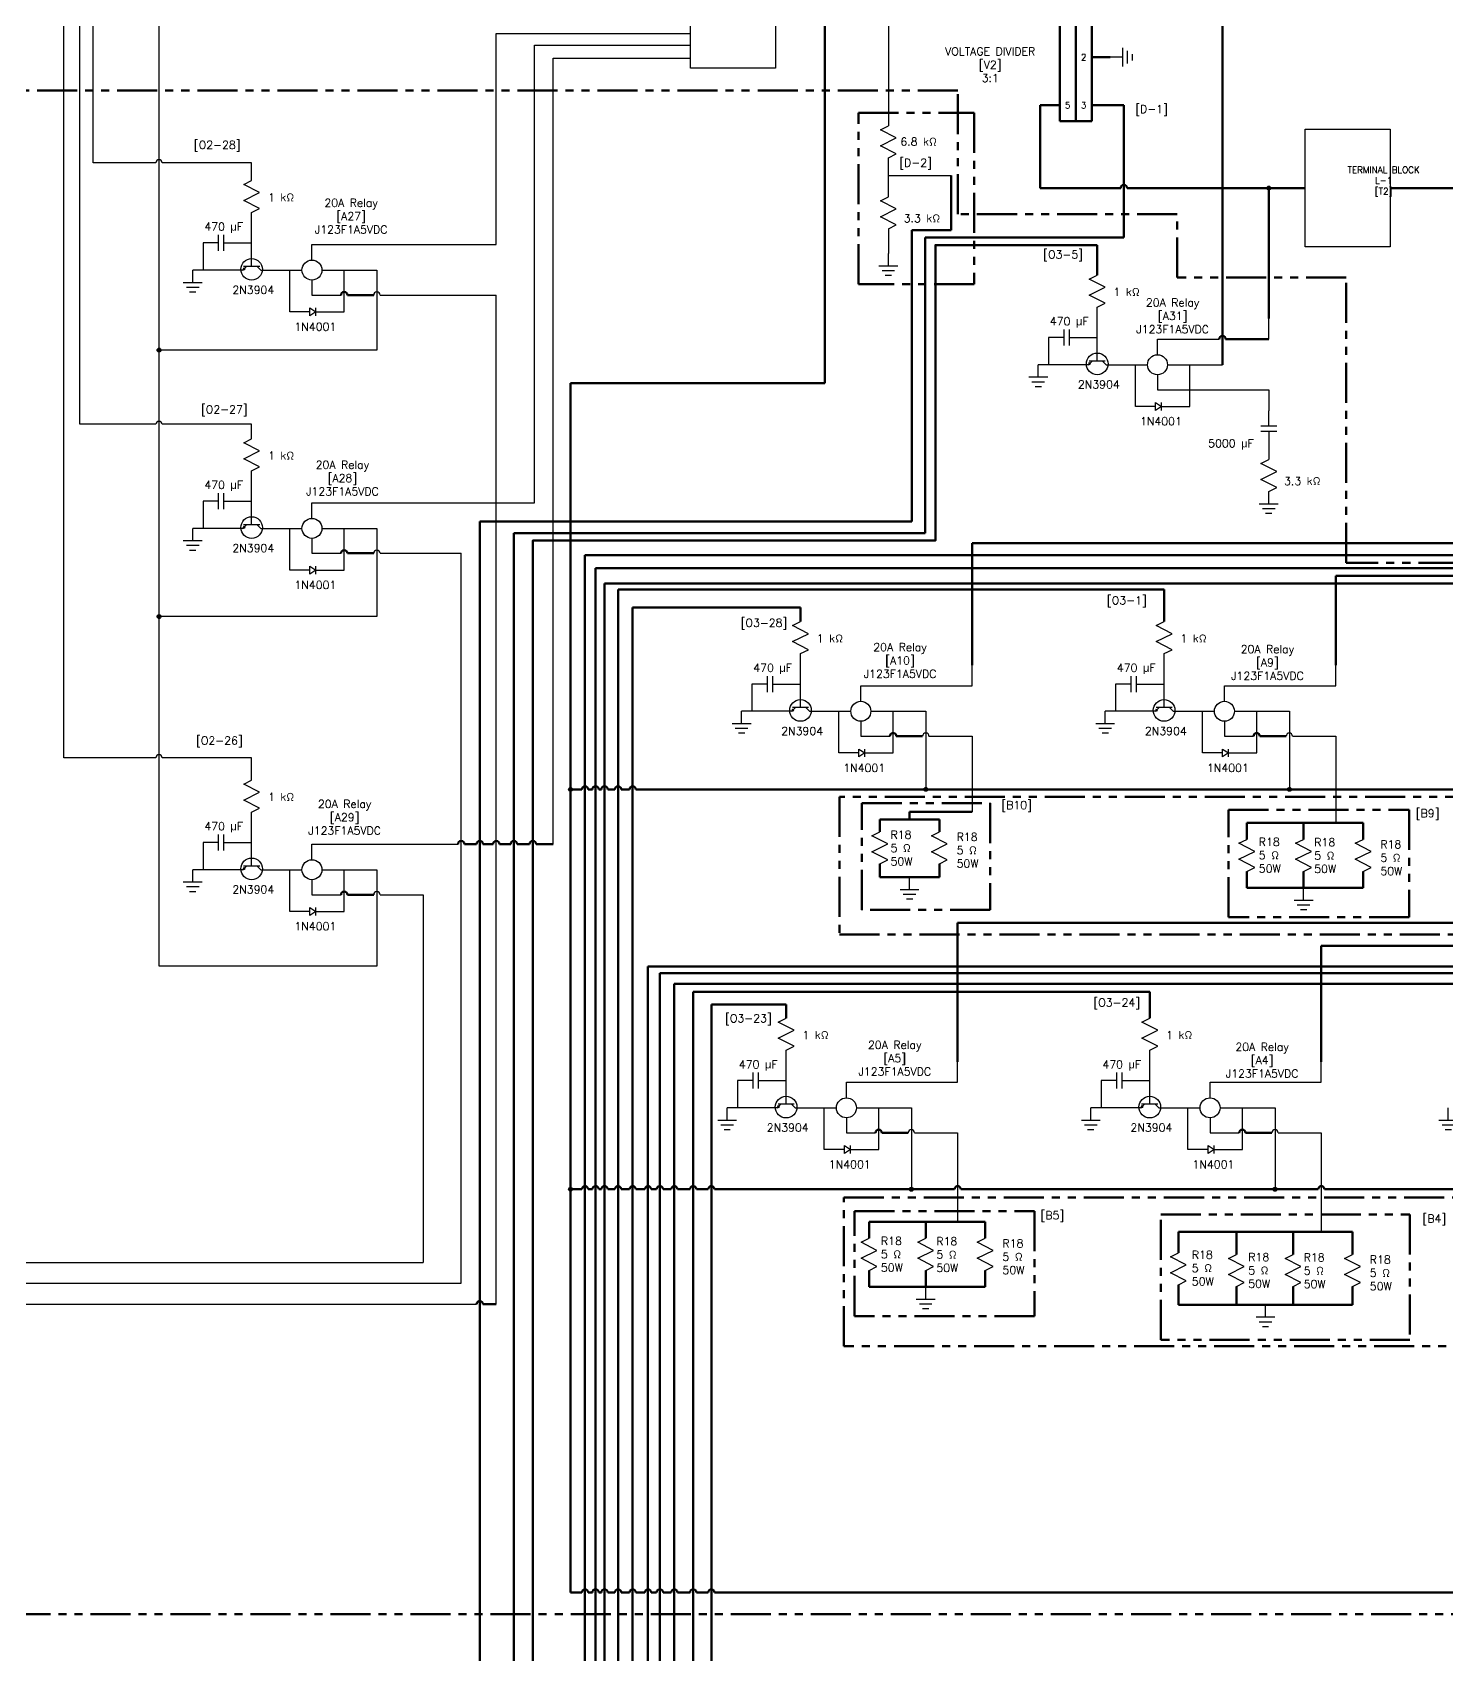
# Model space of a CAD drawing. Header units: millimetres. Extents: x 1 to 135, y 2 to 75.
# Drawn here: x 68.54 to 90.62, y 26.7 to 52.03 of the extents above; entities that cross this region are included whole.
import ezdxf
from ezdxf.enums import TextEntityAlignment as Align

# ---------------------------------------------------------------- set-up
doc = ezdxf.new("R2010")
doc.units = ezdxf.units.MM
doc.linetypes.add('PHANTOM2', pattern=[1.25, 0.625, -0.125, 0.125, -0.125, 0.125, -0.125])
for name, color, linetype in [('_MULTI_WIRE', 9, 'Continuous'), ('ADC DATA', 120, 'Continuous'), ('IO DATA', 150, 'Continuous'), ('MISC', 7, 'Continuous'), ('POWER', 30, 'Continuous'), ('REDDASH', 20, 'PHANTOM2'), ('SYMS', 7, 'Continuous'), ('TERMS', 123, 'Continuous'), ('WIRES', 7, 'Continuous'), ('www.linecad.com', 7, 'Continuous')]:
    doc.layers.add(name, color=color, linetype=linetype)
doc.layers.add('DASH', color=102, linetype='PHANTOM2', lineweight=50)
doc.styles.add('WD', font='romans.shx')

# ---------------------------------------------------------------- blocks, each defined once
blk = doc.blocks.new('HRE1')
for p, q in [((-0.125, 0), (-0.094, 0.062)), ((-0.094, 0.062), (-0.031, -0.062)), ((-0.031, -0.062), (0.031, 0.062)), ((0.031, 0.062), (0.094, -0.062)), ((0.094, -0.062), (0.125, 0))]:
    blk.add_line(p, q)
at = {"style": 'WD'}
for tag, width, p in [('INST', 0.7, (0, 0.888)), ('LOC', 0.7, (0, 0.719)), ('DESC1', 0.7, (0, 0.562)), ('DESC2', 0.7, (0, 0.406)), ('RATING1', 0.9, (0.006, 0.094))]:
    blk.add_attdef(tag, text='', height=0.125, dxfattribs=dict(at, width=width)).set_placement(p, align=Align.CENTER)
blk.add_attdef('TAG1', text='', height=0.125, dxfattribs=at).set_placement((0, 0.25), align=Align.CENTER)
for tag, p, height, flags in [('FAMILY', (0.205, 0.152), 0.01, 9), ('X4TERM01', (-0.125, 0), 0.0125, 1), ('X1TERM02', (0.125, 0), 0.0125, 1)]:
    blk.add_attdef(tag, p, '', height=height, dxfattribs=dict(at, flags=flags))
at = {"linetype": 'Continuous', "style": 'WD', "flags": 9}
for tag, p in [('ASSYCODE', (0.219, 0.062)), ('MFG', (0.228, 0.089)), ('CAT', (0.23, 0.108))]:
    blk.add_attdef(tag, text='', height=0.01, dxfattribs=at).set_placement(p, align=Align.CENTER)
at = {"linetype": 'Continuous', "style": 'WD', "flags": 8}
blk.add_attdef('TERM01', text='', height=0.125, dxfattribs=at).set_placement((-0.219, -0.031), align=Align.TOP_RIGHT)
blk.add_attdef('TERM02', text='', height=0.125, dxfattribs=at).set_placement((0.219, -0.031), align=Align.TOP_LEFT)
at = {"style": 'WD', "width": 0.9}
blk.add_attdef('RATING2', text='', height=0.125, dxfattribs=at).set_placement((0.006, -0.188), align=Align.TOP_CENTER)
blk = doc.blocks.new('HGND2')
for p, q in [((0.125, 0), (0, 0)), ((0.125, 0.09375), (0.125, -0.09375)), ((0.171875, 0.0625), (0.171875, -0.0625)), ((0.21875, 0.03125), (0.21875, -0.03125))]:
    blk.add_line(p, q)
at = {"style": 'WD', "width": 0.8}
for tag, p in [('INST', (0.25, 0.3125)), ('LOC', (0.25, 0.15625)), ('TAG1', (0.25, 0)), ('DESC1', (0.25, -0.15625)), ('DESC2', (0.25, -0.3125))]:
    blk.add_attdef(tag, text='', height=0.125, dxfattribs=at).set_placement(p, align=Align.MIDDLE_LEFT)
at = {"style": 'WD', "flags": 1}
for tag in ['ASSYCODE', 'CAT', 'X4TERM01', 'MFG', 'FAMILY']:
    blk.add_attdef(tag, (0, 0), '', height=0.01, dxfattribs=at)
blk = doc.blocks.new('HCR1')
blk.add_circle((0, 0), 0.156)
at = {"style": 'WD'}
for tag, width, p in [('INST', 0.7, (0.006, 0.528)), ('TAG1', 0.9, (0, 0.202)), ('LOC', 0.7, (0.006, 0.359))]:
    blk.add_attdef(tag, text='', height=0.125, dxfattribs=dict(at, width=width)).set_placement(p, align=Align.CENTER)
at = {"style": 'WD', "flags": 1}
for tag, p in [('X4TERM01', (-0.156, 0)), ('X1TERM02', (0.156, 0))]:
    blk.add_attdef(tag, p, '', height=0.0125, dxfattribs=at)
at = {"linetype": 'Continuous', "style": 'WD', "flags": 9}
blk.add_attdef('ASSYCODE', text='', height=0.01, dxfattribs=at).set_placement((0, 0.125), align=Align.CENTER)
at = {"style": 'WD', "flags": 9}
blk.add_attdef('FAMILY', text='', height=0.01, dxfattribs=at).set_placement((-0.005, 0.17), align=Align.CENTER)
at = {"linetype": 'Continuous', "style": 'WD', "flags": 1}
for tag, p in [('MFG', (0, 0.14)), ('CAT', (0, 0.159))]:
    blk.add_attdef(tag, text='', height=0.01, dxfattribs=at).set_placement(p, align=Align.MIDDLE)
at = {"style": 'WD'}
for tag, p, width in [('DESC1', (1.126, 0.076), 0.9), ('DESC2', (1.126, -0.081), 0.9), ('DESC3', (1.126, -0.237), 0.9), ('XREFNO', (1.359, -0.393), 0.8), ('XREFNC', (1.359, -0.549), 0.8)]:
    blk.add_attdef(tag, p, '', height=0.125, dxfattribs=dict(at, width=width))
at = {"linetype": 'Continuous', "style": 'WD'}
blk.add_attdef('TERM01', text='', height=0.125, dxfattribs=at).set_placement((-0.2, -0.066), align=Align.TOP_RIGHT)
blk.add_attdef('TERM02', text='', height=0.125, dxfattribs=at).set_placement((0.2, -0.066), align=Align.TOP_LEFT)
at = {"style": 'WD', "width": 0.8, "flags": 8}
for tag, p in [('NO', (1.126, -0.393)), ('NC', (1.126, -0.549))]:
    blk.add_attdef(tag, p, '', height=0.125, dxfattribs=at)
blk = doc.blocks.new('HDI1R')
for p, q in [((-0.047, 0), (0.047, 0.062)), ((-0.047, 0.062), (-0.047, -0.062)), ((0.047, -0.062), (-0.047, 0)), ((0.047, 0.062), (0.047, -0.062))]:
    blk.add_line(p, q)
at = {"style": 'WD'}
for tag, width, p in [('INST', 0.7, (0, 0.888)), ('LOC', 0.7, (0, 0.719)), ('DESC1', 0.7, (0, 0.562)), ('DESC2', 0.7, (0, 0.406)), ('RATING1', 0.9, (0.006, 0.094))]:
    blk.add_attdef(tag, text='', height=0.125, dxfattribs=dict(at, width=width)).set_placement(p, align=Align.CENTER)
blk.add_attdef('TAG1', text='', height=0.125, dxfattribs=at).set_placement((0, 0.25), align=Align.CENTER)
for tag, p, height, flags in [('X4TERM01', (-0.047, 0), 0.0125, 1), ('X1TERM02', (0.047, 0), 0.0125, 1), ('FAMILY', (0.205, 0.152), 0.01, 9), ('WDBLKNAM', (0.205, 0.133), 0.01, 9)]:
    blk.add_attdef(tag, p, '', height=height, dxfattribs=dict(at, flags=flags))
at = {"linetype": 'Continuous', "style": 'WD', "flags": 9}
for tag, p in [('ASSYCODE', (0.219, 0.062)), ('MFG', (0.228, 0.089)), ('CAT', (0.23, 0.108))]:
    blk.add_attdef(tag, text='', height=0.01, dxfattribs=at).set_placement(p, align=Align.CENTER)
at = {"linetype": 'Continuous', "style": 'WD', "flags": 8}
blk.add_attdef('TERM01', text='', height=0.125, dxfattribs=at).set_placement((-0.125, -0.031), align=Align.TOP_RIGHT)
at = {"style": 'WD', "width": 0.9}
blk.add_attdef('RATING2', text='', height=0.125, dxfattribs=at).set_placement((0.006, -0.188), align=Align.TOP_CENTER)
at = {"linetype": 'Continuous', "style": 'WD', "flags": 8}
blk.add_attdef('TERM02', text='', height=0.125, dxfattribs=at).set_placement((0.109, -0.031), align=Align.TOP_LEFT)
blk = doc.blocks.new('WDDOT')
for radius in [0.03, 0.0187, 0.00929]:
    blk.add_circle((0, 0), radius)
blk = doc.blocks.new('HCN1_14J_8A53')
at = {"layer": 'SYMS', "lineweight": 211}
for p, q in [((0, 0.25), (-0.25, 0.25)), ((-0.25, 0.25), (-0.25, -1.75)), ((0, -1.75), (0, 0.25)), ((-0.25, -1.75), (0, -1.75))]:
    blk.add_line(p, q, dxfattribs=at)
at = {"layer": 'SYMS', "style": 'WD', "width": 0.7}
for tag, p in [('INST', (-0.156, 1)), ('DESC1', (-0.156, 0.688)), ('LOC', (-0.156, 0.844)), ('DESC2', (-0.156, 0.531))]:
    blk.add_attdef(tag, text='', height=0.125, dxfattribs=at).set_placement(p, align=Align.RIGHT)
at = {"layer": 'SYMS', "style": 'WD'}
blk.add_attdef('TAG1', text='', height=0.125, dxfattribs=at).set_placement((-0.156, 0.375), align=Align.RIGHT)
at = {"layer": 'SYMS', "style": 'WD', "width": 0.8}
blk.add_attdef('XREF', (1, 0.375), '', height=0.125, dxfattribs=at)
at = {"layer": 'SYMS', "linetype": 'Continuous', "style": 'WD', "flags": 8}
for tag, p in [('TERMDESC01J', (-0.35, 0.05)), ('TERMDESC02J', (-0.35, -0.7)), ('TERMDESC03J', (-0.35, -1.45))]:
    blk.add_attdef(tag, text='', height=0.1, dxfattribs=at).set_placement(p, align=Align.RIGHT)
for tag, p in [('TERM01J', (-0.125, 0)), ('TERM02J', (-0.125, -0.75)), ('TERM03J', (-0.125, -1.5))]:
    blk.add_attdef(tag, text='', height=0.1, dxfattribs=at).set_placement(p, align=Align.MIDDLE_CENTER)
at = {"layer": 'SYMS', "color": 7, "style": 'WD'}
for tag, p in [('X4_TINY_DOT_DONT_REMOVE_01J', (-0.25, 0)), ('X4_TINY_DOT_DONT_REMOVE_02J', (-0.25, -0.75)), ('X4_TINY_DOT_DONT_REMOVE_03J', (-0.25, -1.5))]:
    blk.add_attdef(tag, p, '', height=0.0001, dxfattribs=at)
at = {"layer": 'SYMS', "style": 'WD'}
for tag, p, flags in [('X4TERM01J', (-0.25, 0), 1), ('ACE_FLAG', (0.048, 0.146), 9), ('FAMILY', (0.048, 0.121), 9), ('WDBLKNAM', (0.175, 0.125), 9), ('X4TERM02J', (-0.25, -0.75), 1), ('X4TERM03J', (-0.25, -1.5), 1), ('X8LINK', (-0.125, -1.875), 1)]:
    blk.add_attdef(tag, p, '', height=0.01, dxfattribs=dict(at, flags=flags))
at = {"layer": 'SYMS', "linetype": 'Continuous', "style": 'WD', "flags": 9}
for tag, p in [('ASSYCODE', (0.046, 0.065)), ('MFG', (0.051, 0.078)), ('CAT', (0.052, 0.098))]:
    blk.add_attdef(tag, text='', height=0.01, dxfattribs=at).set_placement(p, align=Align.CENTER)
at = {"layer": 'SYMS', "linetype": 'Continuous', "style": 'WD', "flags": 8}
for tag, p in [('X4WIRE01J', (-0.35, -0.05)), ('X4WIRE02J', (-0.35, -0.8)), ('X4WIRE03J', (-0.35, -1.55))]:
    blk.add_attdef(tag, text='', height=0.1, dxfattribs=at).set_placement(p, align=Align.TOP_RIGHT)
blk = doc.blocks.new('HCN1_11J_8B00')
at = {"layer": 'SYMS', "lineweight": 211}
for p, q in [((0.25, 0.25), (0, 0.25)), ((0, 0.25), (0, -1.75)), ((0.25, -1.75), (0.25, 0.25)), ((0, -1.75), (0.25, -1.75))]:
    blk.add_line(p, q, dxfattribs=at)
at = {"layer": 'SYMS', "style": 'WD'}
for tag, p, width in [('INST', (0.141, 1), 0.7), ('LOC', (0.141, 0.844), 0.7), ('DESC1', (0.141, 0.688), 0.7), ('DESC2', (0.141, 0.531), 0.7), ('XREF', (1, 0.375), 0.8)]:
    blk.add_attdef(tag, p, '', height=0.125, dxfattribs=dict(at, width=width))
blk.add_attdef('TAG1', (0.141, 0.375), '', height=0.125, dxfattribs=at)
at = {"layer": 'SYMS', "linetype": 'Continuous', "style": 'WD', "flags": 8}
for tag, p in [('TERM01J', (0.125, 0)), ('TERM02J', (0.125, -0.75)), ('TERM03J', (0.125, -1.5))]:
    blk.add_attdef(tag, text='', height=0.1, dxfattribs=at).set_placement(p, align=Align.MIDDLE_CENTER)
at = {"layer": 'SYMS', "linetype": 'Continuous', "style": 'WD', "flags": 9}
for tag, p in [('ASSYCODE', (0.046, 0.065)), ('MFG', (0.051, 0.078)), ('CAT', (0.052, 0.098))]:
    blk.add_attdef(tag, text='', height=0.01, dxfattribs=at).set_placement(p, align=Align.CENTER)
at = {"layer": 'SYMS', "style": 'WD'}
for tag, p, flags in [('ACE_FLAG', (0.048, 0.146), 9), ('FAMILY', (0.048, 0.121), 9), ('WDBLKNAM', (0.175, 0.125), 9), ('X1TERM01J', (0.25, 0), 1), ('X1TERM02J', (0.25, -0.75), 1), ('X1TERM03J', (0.25, -1.5), 1), ('X8LINK', (0.125, -1.875), 1)]:
    blk.add_attdef(tag, p, '', height=0.01, dxfattribs=dict(at, flags=flags))
at = {"layer": 'SYMS', "color": 7, "style": 'WD'}
for tag, p in [('X1_TINY_DOT_DONT_REMOVE_01J', (0.25, 0)), ('X1_TINY_DOT_DONT_REMOVE_02J', (0.25, -0.75)), ('X1_TINY_DOT_DONT_REMOVE_03J', (0.25, -1.5))]:
    blk.add_attdef(tag, p, '', height=0.0001, dxfattribs=at)
at = {"layer": 'SYMS', "linetype": 'Continuous', "style": 'WD', "flags": 8}
for tag, p in [('TERMDESC01J', (0.35, 0.05)), ('TERMDESC02J', (0.35, -0.7)), ('TERMDESC03J', (0.35, -1.45))]:
    blk.add_attdef(tag, p, '', height=0.1, dxfattribs=at)
for tag, p in [('X1WIRE01J', (0.35, -0.05)), ('X1WIRE02J', (0.35, -0.8)), ('X1WIRE03J', (0.35, -1.55))]:
    blk.add_attdef(tag, text='', height=0.1, dxfattribs=at).set_placement(p, align=Align.TOP_LEFT)

msp = doc.modelspace()

# ---------------------------------------------------------------- hatches: boundary and pattern name
at = {"layer": 'www.linecad.com'}
h = msp.add_hatch(color=256, dxfattribs=at)
h.dxf.hatch_style = 1
h.paths.add_polyline_path([(71.825, 48.322), (71.86, 48.335), (71.839, 48.356)])
h = msp.add_hatch(color=256, dxfattribs=at)
h.dxf.hatch_style = 1
h.paths.add_polyline_path([(85.028, 46.844), (85.064, 46.857), (85.043, 46.879)])
h = msp.add_hatch(color=256, dxfattribs=at)
h.dxf.hatch_style = 1
h.paths.add_polyline_path([(71.825, 44.289), (71.86, 44.301), (71.839, 44.323)])
h = msp.add_hatch(color=256, dxfattribs=at)
h.dxf.hatch_style = 1
h.paths.add_polyline_path([(80.396, 41.432), (80.431, 41.445), (80.41, 41.467)])
h = msp.add_hatch(color=256, dxfattribs=at)
h.dxf.hatch_style = 1
h.paths.add_polyline_path([(86.074, 41.432), (86.11, 41.445), (86.089, 41.467)])
h = msp.add_hatch(color=256, dxfattribs=at)
h.dxf.hatch_style = 1
h.paths.add_polyline_path([(71.825, 38.958), (71.86, 38.971), (71.839, 38.993)])
h = msp.add_hatch(color=256, dxfattribs=at)
h.dxf.hatch_style = 1
h.paths.add_polyline_path([(80.171, 35.239), (80.206, 35.252), (80.186, 35.273)])
h = msp.add_hatch(color=256, dxfattribs=at)
h.dxf.hatch_style = 1
h.paths.add_polyline_path([(85.849, 35.239), (85.885, 35.252), (85.864, 35.273)])

# ---------------------------------------------------------------- linework, layer by layer
at = {"layer": '_MULTI_WIRE'}
for p, q in [((81.905, 52.397), (81.905, 50.575)), ((75.782, 48.721), (75.782, 52.016)), ((75.782, 52.016), (78.813, 52.016)), ((76.38, 44.687), (76.38, 51.837)), ((76.38, 51.837), (78.813, 51.837)), ((76.671, 39.357), (76.671, 51.632)), ((76.671, 51.632), (78.813, 51.632)), ((81.905, 49.467), (81.905, 50.075)), ((71.962, 48.546), (71.962, 49.222)), ((81.905, 48.967), (81.905, 48.58)), ((71.44, 48.748), (71.203, 48.748)), ((71.203, 48.748), (71.203, 48.322)), ((71.44, 48.873), (71.44, 48.623)), ((71.524, 48.873), (71.524, 48.623)), ((71.524, 48.748), (71.962, 48.748)), ((72.904, 48.478), (72.904, 48.721)), ((72.904, 48.721), (75.782, 48.721)), ((71.962, 48.379), (71.962, 48.546)), ((71.684, 48.322), (71.042, 48.322)), ((71.825, 48.322), (71.684, 48.322)), ((71.882, 48.379), (71.825, 48.322)), ((72.088, 48.379), (71.836, 48.379)), ((72.046, 48.379), (72.104, 48.322)), ((72.104, 48.322), (72.213, 48.322)), ((72.213, 48.322), (72.747, 48.322)), ((72.558, 47.671), (72.558, 48.322)), ((72.904, 48.166), (72.904, 47.932)), ((73.408, 47.671), (73.408, 48.322)), ((72.904, 47.932), (73.358, 47.932)), ((73.968, 47.932), (75.782, 47.932)), ((75.782, 32.171), (75.782, 47.932)), ((72.872, 47.671), (72.558, 47.671)), ((72.966, 47.671), (73.408, 47.671)), ((85.166, 47.069), (85.166, 47.744)), ((84.644, 47.396), (84.644, 47.146)), ((84.728, 47.396), (84.728, 47.146)), ((87.845, 47.243), (87.845, 47.564)), ((84.644, 47.271), (84.407, 47.271)), ((84.407, 47.271), (84.407, 46.844)), ((84.728, 47.271), (85.166, 47.271)), ((86.108, 47.001), (86.108, 47.243)), ((86.108, 47.243), (87.072, 47.243)), ((85.086, 46.902), (85.028, 46.844)), ((85.292, 46.902), (85.039, 46.902)), ((85.166, 46.902), (85.166, 47.069)), ((85.25, 46.902), (85.308, 46.844)), ((84.888, 46.844), (84.246, 46.844)), ((85.028, 46.844), (84.888, 46.844)), ((85.308, 46.844), (85.417, 46.844)), ((85.417, 46.844), (85.951, 46.844)), ((85.762, 46.194), (85.762, 46.844)), ((86.108, 46.688), (86.108, 46.454)), ((86.612, 46.194), (86.612, 46.844)), ((86.108, 46.454), (87.072, 46.454)), ((87.072, 46.454), (87.845, 46.454)), ((87.845, 46.454), (87.845, 46.123)), ((86.076, 46.194), (85.762, 46.194)), ((86.17, 46.194), (86.612, 46.194)), ((87.845, 45.886), (87.845, 46.123)), ((87.97, 45.886), (87.72, 45.886)), ((87.97, 45.802), (87.72, 45.802)), ((87.845, 45.802), (87.845, 45.365)), ((71.962, 44.513), (71.962, 45.189)), ((71.44, 44.84), (71.44, 44.59)), ((71.524, 44.84), (71.524, 44.59)), ((71.44, 44.715), (71.203, 44.715)), ((71.203, 44.715), (71.203, 44.289)), ((71.524, 44.715), (71.962, 44.715)), ((72.904, 44.445), (72.904, 44.687)), ((72.904, 44.687), (76.38, 44.687)), ((71.882, 44.346), (71.825, 44.289)), ((72.088, 44.346), (71.836, 44.346)), ((71.962, 44.346), (71.962, 44.513)), ((72.046, 44.346), (72.104, 44.289)), ((71.684, 44.289), (71.042, 44.289)), ((71.825, 44.289), (71.684, 44.289)), ((72.104, 44.289), (72.213, 44.289)), ((72.213, 44.289), (72.747, 44.289)), ((72.558, 43.638), (72.558, 44.289)), ((72.904, 44.132), (72.904, 43.899)), ((73.408, 43.638), (73.408, 44.289)), ((72.904, 43.899), (73.358, 43.899)), ((73.968, 43.899), (75.235, 43.899)), ((75.235, 32.499), (75.235, 43.899)), ((72.872, 43.638), (72.558, 43.638)), ((72.966, 43.638), (73.408, 43.638)), ((80.533, 41.656), (80.533, 42.332)), ((86.211, 41.656), (86.211, 42.332)), ((83.212, 41.831), (83.212, 42.152)), ((88.89, 41.831), (88.89, 42.152)), ((80.011, 41.858), (79.774, 41.858)), ((79.774, 41.858), (79.774, 41.432)), ((80.011, 41.983), (80.011, 41.733)), ((80.095, 41.983), (80.095, 41.733)), ((80.095, 41.858), (80.533, 41.858)), ((81.475, 41.588), (81.475, 41.831)), ((81.475, 41.831), (83.212, 41.831)), ((85.689, 41.858), (85.453, 41.858)), ((85.453, 41.858), (85.453, 41.432)), ((85.689, 41.983), (85.689, 41.733)), ((85.774, 41.983), (85.774, 41.733)), ((85.774, 41.858), (86.211, 41.858)), ((87.153, 41.588), (87.153, 41.831)), ((87.153, 41.831), (88.89, 41.831)), ((80.533, 41.489), (80.533, 41.656)), ((86.211, 41.489), (86.211, 41.656)), ((80.255, 41.432), (79.613, 41.432)), ((80.396, 41.432), (80.255, 41.432)), ((80.453, 41.489), (80.396, 41.432)), ((80.659, 41.489), (80.407, 41.489)), ((80.617, 41.489), (80.675, 41.432)), ((80.675, 41.432), (80.784, 41.432)), ((80.784, 41.432), (81.318, 41.432)), ((81.129, 40.781), (81.129, 41.432)), ((81.979, 40.781), (81.979, 41.432)), ((85.934, 41.432), (85.291, 41.432)), ((86.074, 41.432), (85.934, 41.432)), ((86.132, 41.489), (86.074, 41.432)), ((86.337, 41.489), (86.085, 41.489)), ((86.296, 41.489), (86.354, 41.432)), ((86.354, 41.432), (86.463, 41.432)), ((86.463, 41.432), (86.997, 41.432)), ((86.808, 40.781), (86.808, 41.432)), ((87.657, 40.781), (87.657, 41.432)), ((81.475, 41.276), (81.475, 41.042)), ((81.475, 41.042), (81.929, 41.042)), ((82.539, 41.042), (83.212, 41.042)), ((83.212, 41.042), (83.212, 39.86)), ((87.153, 41.276), (87.153, 41.042)), ((87.153, 41.042), (87.607, 41.042)), ((88.217, 41.042), (88.89, 41.042)), ((88.89, 41.042), (88.89, 39.69)), ((81.443, 40.781), (81.129, 40.781)), ((81.537, 40.781), (81.979, 40.781)), ((87.122, 40.781), (86.808, 40.781)), ((87.215, 40.781), (87.657, 40.781)), ((71.962, 39.182), (71.962, 39.858)), ((71.44, 39.384), (71.203, 39.384)), ((71.203, 39.384), (71.203, 38.958)), ((71.44, 39.509), (71.44, 39.259)), ((71.524, 39.509), (71.524, 39.259)), ((71.524, 39.384), (71.962, 39.384)), ((72.904, 39.114), (72.904, 39.357)), ((72.904, 39.357), (75.185, 39.357)), ((71.882, 39.015), (71.825, 38.958)), ((72.088, 39.015), (71.836, 39.015)), ((71.962, 39.015), (71.962, 39.182)), ((72.046, 39.015), (72.104, 38.958)), ((71.684, 38.958), (71.042, 38.958)), ((71.825, 38.958), (71.684, 38.958)), ((72.104, 38.958), (72.213, 38.958)), ((72.213, 38.958), (72.747, 38.958)), ((72.558, 38.307), (72.558, 38.958)), ((72.904, 38.802), (72.904, 38.568)), ((73.408, 38.307), (73.408, 38.958)), ((72.904, 38.568), (73.358, 38.568)), ((73.968, 38.568), (74.641, 38.568)), ((74.641, 38.568), (74.641, 32.824)), ((72.872, 38.307), (72.558, 38.307)), ((72.966, 38.307), (73.408, 38.307)), ((80.308, 35.463), (80.308, 36.139)), ((85.987, 35.463), (85.987, 36.139)), ((79.786, 35.79), (79.786, 35.54)), ((79.87, 35.79), (79.87, 35.54)), ((82.987, 35.638), (82.987, 35.959)), ((85.465, 35.79), (85.465, 35.54)), ((85.549, 35.79), (85.549, 35.54)), ((88.666, 35.638), (88.666, 35.959)), ((79.786, 35.665), (79.55, 35.665)), ((79.55, 35.665), (79.55, 35.239)), ((79.87, 35.665), (80.308, 35.665)), ((81.25, 35.395), (81.25, 35.638)), ((81.25, 35.638), (82.987, 35.638)), ((85.465, 35.665), (85.228, 35.665)), ((85.228, 35.665), (85.228, 35.239)), ((85.549, 35.665), (85.987, 35.665)), ((86.928, 35.395), (86.928, 35.638)), ((86.928, 35.638), (88.666, 35.638)), ((80.03, 35.239), (79.388, 35.239)), ((80.171, 35.239), (80.03, 35.239)), ((80.228, 35.296), (80.171, 35.239)), ((80.434, 35.296), (80.182, 35.296)), ((80.308, 35.296), (80.308, 35.463)), ((80.393, 35.296), (80.45, 35.239)), ((80.45, 35.239), (80.56, 35.239)), ((80.56, 35.239), (81.094, 35.239)), ((80.904, 34.588), (80.904, 35.239)), ((81.754, 34.588), (81.754, 35.239)), ((85.709, 35.239), (85.066, 35.239)), ((85.849, 35.239), (85.709, 35.239)), ((85.907, 35.296), (85.849, 35.239)), ((86.113, 35.296), (85.86, 35.296)), ((85.987, 35.296), (85.987, 35.463)), ((86.071, 35.296), (86.129, 35.239)), ((86.129, 35.239), (86.238, 35.239)), ((86.238, 35.239), (86.772, 35.239)), ((86.583, 34.588), (86.583, 35.239)), ((87.433, 34.588), (87.433, 35.239)), ((81.25, 35.082), (81.25, 34.849)), ((86.928, 35.082), (86.928, 34.849)), ((81.25, 34.849), (81.704, 34.849)), ((82.314, 34.849), (82.987, 34.849)), ((82.987, 34.849), (82.987, 33.459)), ((86.928, 34.849), (87.383, 34.849)), ((87.993, 34.849), (88.666, 34.849)), ((88.666, 34.849), (88.666, 33.305)), ((81.218, 34.588), (80.904, 34.588)), ((81.312, 34.588), (81.754, 34.588)), ((86.897, 34.588), (86.583, 34.588)), ((86.991, 34.588), (87.433, 34.588)), ((7.542, 32.824), (74.641, 32.824)), ((7.204, 32.499), (75.235, 32.499)), ((6.816, 32.171), (75.474, 32.171))]:
    msp.add_line(p, q, dxfattribs=at)
at = {"layer": '_MULTI_WIRE', "lineweight": 211}
for p, q in [((87.845, 47.564), (87.845, 49.603)), ((89.742, 49.603), (98.689, 49.603)), ((73.458, 47.932), (73.868, 47.932)), ((87.172, 47.243), (87.845, 47.243)), ((73.458, 43.899), (73.868, 43.899)), ((91.956, 44.057), (83.212, 44.057)), ((83.212, 44.057), (83.212, 42.152)), ((92.706, 43.546), (88.89, 43.546)), ((88.89, 43.546), (88.89, 42.152)), ((82.029, 41.042), (82.439, 41.042)), ((87.707, 41.042), (88.117, 41.042)), ((83.212, 39.86), (82.236, 39.86)), ((82.236, 39.86), (82.236, 39.74)), ((82.701, 39.74), (81.771, 39.74)), ((81.771, 39.74), (81.771, 39.549)), ((82.701, 39.549), (82.701, 39.74)), ((89.319, 39.69), (87.504, 39.69)), ((87.504, 39.69), (87.504, 39.432)), ((88.389, 39.432), (88.389, 39.69)), ((89.319, 39.432), (89.319, 39.69)), ((75.285, 39.357), (75.474, 39.357)), ((75.574, 39.357), (75.732, 39.357)), ((75.832, 39.357), (76.007, 39.357)), ((76.107, 39.357), (76.303, 39.357)), ((76.403, 39.357), (76.671, 39.357)), ((81.771, 39.049), (81.771, 38.839)), ((82.701, 38.839), (82.701, 39.049)), ((81.771, 38.839), (82.701, 38.839)), ((87.504, 38.932), (87.504, 38.675)), ((88.389, 38.932), (88.389, 38.675)), ((89.319, 38.932), (89.319, 38.675)), ((73.458, 38.568), (73.868, 38.568)), ((87.504, 38.675), (89.319, 38.675)), ((109.011, 38.126), (82.987, 38.126)), ((82.987, 38.126), (82.987, 35.959)), ((109.332, 37.77), (88.666, 37.77)), ((88.666, 37.77), (88.666, 35.959)), ((81.804, 34.849), (82.214, 34.849)), ((87.483, 34.849), (87.893, 34.849)), ((83.418, 33.459), (81.603, 33.459)), ((81.603, 33.459), (81.603, 33.201)), ((82.488, 33.201), (82.488, 33.459)), ((83.418, 33.201), (83.418, 33.459)), ((89.154, 33.305), (86.434, 33.305)), ((86.434, 32.973), (86.434, 33.305)), ((87.339, 32.948), (87.339, 33.305)), ((88.224, 32.948), (88.224, 33.305)), ((89.154, 32.948), (89.154, 33.305)), ((81.603, 32.701), (81.603, 32.444)), ((82.488, 32.701), (82.488, 32.444)), ((83.418, 32.701), (83.418, 32.444)), ((81.603, 32.444), (83.418, 32.444)), ((86.434, 32.473), (86.434, 32.164)), ((87.339, 32.448), (87.339, 32.164)), ((88.224, 32.448), (88.224, 32.164)), ((89.154, 32.164), (89.154, 32.448)), ((75.574, 32.171), (75.782, 32.171)), ((86.434, 32.164), (89.154, 32.164))]:
    msp.add_line(p, q, dxfattribs=at)
at = {"layer": '_MULTI_WIRE'}
for points in [[(78.813, 53.317), (80.142, 53.317), (80.142, 51.477), (78.813, 51.477)], [(88.413, 50.523), (89.742, 50.523), (89.742, 48.683), (88.413, 48.683)]]:
    msp.add_lwpolyline(points, close=True, dxfattribs=at)
for centre in [(71.962, 48.334), (85.166, 46.857), (71.962, 44.301), (80.533, 41.445), (86.211, 41.445), (71.962, 38.971), (80.308, 35.251), (85.987, 35.251)]:
    msp.add_circle(centre, 0.169, dxfattribs=at)
at = {"layer": '_MULTI_WIRE', "lineweight": 211}
for centre in [(73.408, 47.932), (87.122, 47.243), (73.408, 43.899), (81.979, 41.042), (87.657, 41.042), (75.235, 39.357), (75.524, 39.357), (75.782, 39.357), (76.057, 39.357), (76.353, 39.357), (73.408, 38.568), (81.754, 34.849), (87.433, 34.849), (75.524, 32.171)]:
    msp.add_arc(centre, 0.05, 0, 180, dxfattribs=at)
at = {"layer": '_MULTI_WIRE'}
for centre in [(73.918, 47.932), (73.918, 43.899), (82.489, 41.042), (88.167, 41.042), (73.918, 38.568), (82.264, 34.849), (87.943, 34.849)]:
    msp.add_arc(centre, 0.05, 0, 180, dxfattribs=at)
at = {"layer": 'ADC DATA', "lineweight": 211}
for p, q in [((85.08, 50.897), (85.583, 50.897)), ((85.583, 50.897), (85.583, 48.829)), ((82.888, 49.797), (82.888, 48.944)), ((82.888, 48.944), (82.269, 48.944)), ((82.269, 48.944), (82.269, 44.395)), ((85.583, 48.829), (82.48, 48.829)), ((82.48, 48.829), (82.48, 44.216)), ((82.269, 44.395), (75.524, 44.395)), ((75.524, 44.395), (75.524, 22.584)), ((82.48, 44.216), (76.057, 44.216)), ((76.057, 44.216), (76.057, 22.259))]:
    msp.add_line(p, q, dxfattribs=at)
at = {"layer": 'ADC DATA'}
msp.add_line((81.905, 49.797), (82.888, 49.797), dxfattribs=at)
at = {"layer": 'DASH', "lineweight": 211}
for points in [[(49.444, 27.331), (118.306, 27.331), (118.306, 43.749), (89.053, 43.749), (89.053, 48.206), (86.414, 48.206), (86.414, 49.197), (82.989, 49.197), (82.989, 51.129), (49.444, 51.129)], [(108.724, 37.944), (108.724, 40.097), (81.141, 40.097), (81.141, 37.944)], [(102.618, 33.837), (102.618, 31.515), (81.209, 31.515), (81.209, 33.837)]]:
    msp.add_lwpolyline(points, close=True, dxfattribs=at)
at = {"layer": 'IO DATA'}
for p, q in [((69.027, 40.707), (69.027, 56.699)), ((69.279, 45.914), (69.279, 56.329)), ((69.485, 49.997), (69.485, 55.919)), ((70.466, 49.997), (69.485, 49.997)), ((71.962, 49.997), (70.566, 49.997)), ((71.962, 49.722), (71.962, 49.997)), ((70.466, 45.914), (69.279, 45.914)), ((71.962, 45.915), (70.566, 45.915)), ((71.962, 45.689), (71.962, 45.915)), ((70.466, 40.707), (69.027, 40.707)), ((71.962, 40.707), (70.566, 40.707)), ((71.962, 40.358), (71.962, 40.707))]:
    msp.add_line(p, q, dxfattribs=at)
at = {"layer": 'IO DATA', "lineweight": 211}
for p, q in [((85.166, 48.244), (85.166, 48.712)), ((77.167, 43.87), (77.167, 24.089)), ((92.656, 43.87), (77.167, 43.87)), ((77.333, 43.668), (77.333, 24.226)), ((92.656, 43.668), (77.333, 43.668)), ((91.794, 43.427), (77.473, 43.427)), ((77.473, 43.427), (77.473, 24.166)), ((86.211, 43.334), (77.684, 43.334)), ((77.684, 43.334), (77.684, 21.05)), ((86.211, 42.832), (86.211, 43.334)), ((80.533, 43.051), (77.912, 43.051)), ((77.912, 43.051), (77.912, 19.489)), ((80.533, 42.832), (80.533, 43.051)), ((103.809, 37.448), (78.151, 37.448)), ((78.151, 37.448), (78.151, 18.989)), ((97.78, 37.342), (78.336, 37.342)), ((78.336, 37.342), (78.336, 18.489)), ((91.569, 37.173), (78.562, 37.173)), ((78.562, 37.173), (78.562, 17.989)), ((85.987, 37.051), (78.858, 37.051)), ((78.858, 37.051), (78.858, 17.489)), ((85.987, 36.639), (85.987, 37.051)), ((80.308, 36.852), (79.141, 36.852)), ((79.141, 36.852), (79.141, 16.989)), ((80.308, 36.639), (80.308, 36.852))]:
    msp.add_line(p, q, dxfattribs=at)
msp.add_lwpolyline([(85.166, 48.712), (82.639, 48.712), (82.639, 44.098), (76.353, 44.098), (76.353, 21.92), (45.053, 21.92), (45.053, 17.489), (46.505, 17.489)], dxfattribs=at)
at = {"layer": 'IO DATA'}
for centre in [(70.516, 49.997), (70.516, 45.914), (70.516, 40.707)]:
    msp.add_arc(centre, 0.05, 0, 180, dxfattribs=at)
at = {"layer": 'POWER'}
for p, q in [((70.516, 37.449), (70.516, 55.4)), ((73.06, 48.322), (73.918, 48.322)), ((73.918, 48.322), (73.918, 47.073)), ((73.918, 47.073), (70.516, 47.073)), ((86.264, 46.844), (87.122, 46.844)), ((73.06, 44.289), (73.918, 44.289)), ((73.918, 44.289), (73.918, 42.911)), ((73.918, 42.911), (70.516, 42.911)), ((81.631, 41.432), (82.489, 41.432)), ((82.489, 41.432), (82.489, 40.212)), ((87.31, 41.432), (88.167, 41.432)), ((88.167, 41.432), (88.167, 40.212)), ((73.06, 38.958), (73.918, 38.958)), ((73.918, 38.958), (73.918, 37.449)), ((73.918, 37.449), (70.516, 37.449)), ((81.406, 35.239), (82.264, 35.239)), ((82.264, 35.239), (82.264, 33.967)), ((87.085, 35.239), (87.943, 35.239)), ((87.943, 35.239), (87.943, 33.967))]:
    msp.add_line(p, q, dxfattribs=at)
at = {"layer": 'POWER', "lineweight": 211}
for p, q in [((80.912, 55.4), (80.912, 46.556)), ((87.122, 46.844), (87.122, 52.397)), ((80.912, 46.556), (76.941, 46.556)), ((76.941, 46.556), (76.941, 33.967)), ((76.941, 40.212), (77.117, 40.212)), ((77.217, 40.212), (77.283, 40.212)), ((77.383, 40.212), (77.423, 40.212)), ((77.523, 40.212), (77.634, 40.212)), ((77.734, 40.212), (77.862, 40.212)), ((77.962, 40.212), (100.634, 40.212)), ((76.941, 33.967), (77.117, 33.967)), ((76.941, 33.967), (76.941, 27.669)), ((77.217, 33.967), (77.283, 33.967)), ((77.383, 33.967), (77.423, 33.967)), ((77.523, 33.967), (77.634, 33.967)), ((77.734, 33.967), (77.862, 33.967)), ((77.962, 33.967), (78.101, 33.967)), ((78.201, 33.967), (78.286, 33.967)), ((78.386, 33.967), (78.512, 33.967)), ((78.612, 33.967), (78.808, 33.967)), ((78.908, 33.967), (79.091, 33.967)), ((79.191, 33.967), (82.937, 33.967)), ((83.037, 33.967), (88.616, 33.967)), ((88.716, 33.967), (105.765, 33.967)), ((76.941, 27.669), (77.117, 27.669)), ((77.217, 27.669), (77.283, 27.669)), ((77.383, 27.669), (77.423, 27.669)), ((77.523, 27.669), (77.634, 27.669)), ((77.734, 27.669), (77.862, 27.669)), ((77.962, 27.669), (78.101, 27.669)), ((78.201, 27.669), (78.286, 27.669)), ((78.386, 27.669), (78.512, 27.669)), ((78.612, 27.669), (78.808, 27.669)), ((78.908, 27.669), (79.091, 27.669)), ((79.191, 27.669), (94.898, 27.669))]:
    msp.add_line(p, q, dxfattribs=at)
for centre in [(77.167, 40.212), (77.333, 40.212), (77.473, 40.212), (77.684, 40.212), (77.912, 40.212), (77.167, 33.967), (77.333, 33.967), (77.473, 33.967), (77.684, 33.967), (77.912, 33.967), (78.151, 33.967), (78.336, 33.967), (78.562, 33.967), (78.858, 33.967), (79.141, 33.967), (82.987, 33.967), (88.666, 33.967), (77.167, 27.669), (77.333, 27.669), (77.473, 27.669), (77.684, 27.669), (77.912, 27.669), (78.151, 27.669), (78.336, 27.669), (78.562, 27.669), (78.858, 27.669), (79.141, 27.669)]:
    msp.add_arc(centre, 0.05, 0, 180, dxfattribs=at)
at = {"layer": 'REDDASH', "lineweight": 211}
for points in [[(81.436, 50.777), (83.246, 50.777), (83.246, 48.104), (81.436, 48.104)], [(81.489, 39.998), (83.497, 39.998), (83.497, 38.333), (81.489, 38.333)], [(87.217, 39.892), (90.037, 39.892), (90.037, 38.216), (87.217, 38.216)], [(81.375, 33.627), (84.187, 33.627), (84.187, 31.988), (81.375, 31.988)], [(86.159, 33.574), (90.047, 33.574), (90.047, 31.615), (86.159, 31.615)]]:
    msp.add_lwpolyline(points, close=True, dxfattribs=at)
at = {"layer": 'WIRES', "lineweight": 211}
for p, q in [((85.08, 51.647), (85.366, 51.647)), ((84.58, 50.897), (84.275, 50.897)), ((84.275, 50.897), (84.275, 49.603)), ((84.275, 49.603), (85.533, 49.603)), ((85.633, 49.603), (88.413, 49.603))]:
    msp.add_line(p, q, dxfattribs=at)
msp.add_arc((85.583, 49.603), 0.05, 0, 180, dxfattribs=at)
at = {"layer": 'www.linecad.com'}
for points in [[(71.825, 48.322), (71.86, 48.335), (71.839, 48.356)], [(85.028, 46.844), (85.064, 46.857), (85.043, 46.879)], [(71.825, 44.289), (71.86, 44.301), (71.839, 44.323)], [(80.396, 41.432), (80.431, 41.445), (80.41, 41.467)], [(86.074, 41.432), (86.11, 41.445), (86.089, 41.467)], [(71.825, 38.958), (71.86, 38.971), (71.839, 38.993)], [(80.171, 35.239), (80.206, 35.252), (80.186, 35.273)], [(85.849, 35.239), (85.885, 35.252), (85.864, 35.273)]]:
    msp.add_lwpolyline(points, close=True, dxfattribs=at)

# ---------------------------------------------------------------- block references
at = {"layer": 'SYMS', "lineweight": 211}
ref = msp.add_blockref('HCN1_11J_8B00', (84.83, 50.897), dxfattribs=dict(at, rotation=180))
ref.add_attrib('X1_TINY_DOT_DONT_REMOVE_01J', '.', (84.58, 50.897), dxfattribs={"layer": 'MISC', "color": 7, "height": 0.0001, "style": 'WD'})
ref.add_attrib('TERM01J', '5', dxfattribs={"layer": 'TERMS', "linetype": 'Continuous', "height": 0.1, "style": 'WD', "flags": 8}).set_placement((84.705, 50.897), align=Align.MIDDLE_CENTER)
ref.add_attrib('X1_TINY_DOT_DONT_REMOVE_02J', '.', (84.58, 51.647), dxfattribs={"layer": 'MISC', "color": 7, "height": 0.0001, "style": 'WD'})
ref.add_attrib('X1_TINY_DOT_DONT_REMOVE_03J', '.', (84.58, 52.397), dxfattribs={"layer": 'MISC', "color": 7, "height": 0.0001, "style": 'WD'})
ref.add_attrib('TERM03J', '4', dxfattribs={"layer": 'TERMS', "linetype": 'Continuous', "height": 0.1, "style": 'WD', "flags": 8}).set_placement((84.705, 52.397), align=Align.MIDDLE_CENTER)
ref = msp.add_blockref('HCN1_14J_8A53', (84.83, 52.397), dxfattribs=dict(at, xscale=-1))
ref.add_attrib('X4_TINY_DOT_DONT_REMOVE_01J', '.', (85.08, 52.397), dxfattribs={"layer": 'MISC', "color": 7, "height": 0.0001, "style": 'WD'})
ref.add_attrib('TERM01J', '1', dxfattribs={"layer": 'TERMS', "linetype": 'Continuous', "height": 0.1, "style": 'WD', "flags": 8}).set_placement((84.955, 52.397), align=Align.MIDDLE_CENTER)
ref.add_attrib('X4_TINY_DOT_DONT_REMOVE_02J', '.', (85.08, 51.647), dxfattribs={"layer": 'MISC', "color": 7, "height": 0.0001, "style": 'WD'})
ref.add_attrib('TERM02J', '2', dxfattribs={"layer": 'TERMS', "linetype": 'Continuous', "height": 0.1, "style": 'WD', "flags": 8}).set_placement((84.955, 51.647), align=Align.MIDDLE_CENTER)
ref.add_attrib('X4_TINY_DOT_DONT_REMOVE_03J', '.', (85.08, 50.897), dxfattribs={"layer": 'MISC', "color": 7, "height": 0.0001, "style": 'WD'})
ref.add_attrib('TERM03J', '3', dxfattribs={"layer": 'TERMS', "linetype": 'Continuous', "height": 0.1, "style": 'WD', "flags": 8}).set_placement((84.955, 50.897), align=Align.MIDDLE_CENTER)
at = {"layer": 'SYMS', "xscale": 1.571428571428571, "yscale": 1.571428571428571, "zscale": 1.571428571428571}
msp.add_blockref('HGND2', (85.366, 51.647), dxfattribs=at)
at = {"layer": 'SYMS', "rotation": 270}
for name, p, xscale, yscale, zscale in [('HRE1', (81.905, 50.325), -2, 2, 2), ('HRE1', (71.962, 49.472), -2, 2, 2), ('HRE1', (81.905, 49.217), -2, 2, 2), ('HGND2', (81.905, 48.58), 1.571428571428571, 1.571428571428571, 1.571428571428571), ('HGND2', (71.042, 48.322), 1.571428571428571, 1.571428571428571, 1.571428571428571), ('HRE1', (85.166, 47.994), -2, 2, 2), ('HGND2', (84.246, 46.844), 1.571428571428571, 1.571428571428571, 1.571428571428571), ('HRE1', (71.962, 45.439), -2, 2, 2), ('HRE1', (87.845, 45.115), -2, 2, 2), ('HGND2', (87.845, 44.865), 1.571428571428571, 1.571428571428571, 1.571428571428571), ('HGND2', (71.042, 44.289), 1.571428571428571, 1.571428571428571, 1.571428571428571), ('HRE1', (80.533, 42.582), -2, 2, 2), ('HRE1', (86.211, 42.582), -2, 2, 2), ('HGND2', (79.613, 41.432), 1.571428571428571, 1.571428571428571, 1.571428571428571), ('HGND2', (85.291, 41.432), 1.571428571428571, 1.571428571428571, 1.571428571428571), ('HRE1', (71.962, 40.108), -2, 2, 2), ('HRE1', (81.771, 39.299), -2, 2, 2), ('HRE1', (82.701, 39.299), -2, 2, 2), ('HRE1', (87.504, 39.182), -2, 2, 2), ('HRE1', (88.389, 39.182), -2, 2, 2), ('HRE1', (89.319, 39.182), -2, 2, 2), ('HGND2', (71.042, 38.958), 1.571428571428571, 1.571428571428571, 1.571428571428571), ('HGND2', (82.236, 38.839), 1.571428571428571, 1.571428571428571, 1.571428571428571), ('HGND2', (88.389, 38.675), 1.571428571428571, 1.571428571428571, 1.571428571428571), ('HRE1', (80.308, 36.389), -2, 2, 2), ('HRE1', (85.987, 36.389), -2, 2, 2), ('HGND2', (79.388, 35.239), 1.571428571428571, 1.571428571428571, 1.571428571428571), ('HGND2', (85.066, 35.239), 1.571428571428571, 1.571428571428571, 1.571428571428571), ('HGND2', (90.649, 35.239), 1.571428571428571, 1.571428571428571, 1.571428571428571), ('HRE1', (81.603, 32.951), -2, 2, 2), ('HRE1', (82.488, 32.951), -2, 2, 2), ('HRE1', (83.418, 32.951), -2, 2, 2), ('HRE1', (86.434, 32.723), -2, 2, 2), ('HRE1', (87.339, 32.698), -2, 2, 2), ('HRE1', (88.224, 32.698), -2, 2, 2), ('HRE1', (89.154, 32.698), -2, 2, 2), ('HGND2', (82.488, 32.444), 1.571428571428571, 1.571428571428571, 1.571428571428571), ('HGND2', (87.794, 32.164), 1.571428571428571, 1.571428571428571, 1.571428571428571)]:
    msp.add_blockref(name, p, dxfattribs=dict(at, xscale=xscale, yscale=yscale, zscale=zscale))
at = {"layer": 'SYMS'}
for name, p in [('WDDOT', (87.845, 49.603)), ('HCR1', (72.904, 48.322)), ('WDDOT', (70.516, 47.073)), ('HCR1', (86.108, 46.844)), ('HCR1', (72.904, 44.289)), ('WDDOT', (70.516, 42.911)), ('HCR1', (81.475, 41.432)), ('HCR1', (87.153, 41.432)), ('HCR1', (72.904, 38.958)), ('HCR1', (81.25, 35.239)), ('HCR1', (86.928, 35.239))]:
    msp.add_blockref(name, p, dxfattribs=at)
at = {"layer": 'SYMS', "rotation": 180}
for p in [(72.919, 47.671), (86.123, 46.194), (72.919, 43.638), (81.49, 40.781), (87.168, 40.781), (72.919, 38.307), (81.265, 34.588), (86.944, 34.588)]:
    msp.add_blockref('HDI1R', p, dxfattribs=at)
at = {"layer": 'SYMS', "lineweight": 211}
for p in [(76.941, 40.212), (82.489, 40.212), (88.167, 40.212), (76.941, 33.967), (82.264, 33.967), (87.943, 33.967)]:
    msp.add_blockref('WDDOT', p, dxfattribs=at)

# ---------------------------------------------------------------- texts
at = {"layer": '_MULTI_WIRE', "char_height": 0.125, "attachment_point": 1, "style": 'WD'}
for s, width, insert in [('6.8 kΩ', 0.72498, (82.092, 50.391)), ('1 kΩ', 0.72498, (72.217, 49.521)), ('\\pxqc;20A Relay\\P[A27]\\PJ123F1A5VDC', 1.70662, (72.662, 49.435)), ('3.3 kΩ', 0.72498, (82.144, 49.193)), ('1 kΩ', 0.72498, (85.421, 48.044)), ('\\pxqc;20A Relay\\P[A31]\\PJ123F1A5VDC', 1.70662, (85.491, 47.877)), ('1 kΩ', 0.72498, (72.217, 45.488)), ('\\pxqc;20A Relay\\P[A28]\\PJ123F1A5VDC', 1.70662, (72.526, 45.345)), ('3.3 kΩ', 0.72498, (88.084, 45.09)), ('1 kΩ', 0.72498, (80.788, 42.632)), ('1 kΩ', 0.72498, (86.466, 42.632)), ('\\pxqc;20A Relay\\P[A10]\\PJ123F1A5VDC', 1.70662, (81.234, 42.496)), ('\\pxqc;20A Relay\\P[A9]\\PJ123F1A5VDC', 1.70662, (86.971, 42.465)), ('1 kΩ', 0.72498, (72.217, 40.158)), ('\\pxqc;20A Relay\\P[A29]\\PJ123F1A5VDC', 1.70662, (72.561, 40.047)), ('R18\\P5 Ω\\P50W', 0.72498, (81.939, 39.567)), ('R18\\P5 Ω\\P50W', 0.72498, (82.971, 39.533)), ('R18\\P5 Ω\\P50W', 0.72498, (87.69, 39.455)), ('R18\\P5 Ω\\P50W', 0.72498, (88.556, 39.449)), ('R18\\P5 Ω\\P50W', 0.72498, (89.588, 39.416)), ('1 kΩ', 0.72498, (80.563, 36.438)), ('\\pxqc;20A Relay\\P[A5]\\PJ123F1A5VDC', 1.70662, (81.151, 36.285)), ('1 kΩ', 0.72498, (86.242, 36.438)), ('\\pxqc;20A Relay\\P[A4]\\PJ123F1A5VDC', 1.70662, (86.888, 36.253)), ('R18\\P5 Ω\\P50W', 0.72498, (81.789, 33.223)), ('R18\\P5 Ω\\P50W', 0.72498, (82.655, 33.218)), ('R18\\P5 Ω\\P50W', 0.72498, (83.687, 33.184)), ('R18\\P5 Ω\\P50W', 0.72498, (86.644, 33.007)), ('R18\\P5 Ω\\P50W', 0.72498, (87.525, 32.971)), ('R18\\P5 Ω\\P50W', 0.72498, (88.391, 32.966)), ('R18\\P5 Ω\\P50W', 0.72498, (89.423, 32.932))]:
    msp.add_mtext_dynamic_manual_height_columns(s, width=width, gutter_width=0.625, heights=[0], dxfattribs=dict(at, insert=insert))
at = {"layer": '_MULTI_WIRE', "attachment_point": 1, "style": 'WD'}
for s, insert, char_height in [('\\pxqc;{\\H0.5x;TERMINAL BLOCK\\PL-1}\\P{\\H0.5x;[T2]}', (89.075, 49.938), 0.2), ('470 {\\fArial|b0|i0|c0|p34;μ}F', (71.223, 49.063), 0.125), ('2N3904', (71.661, 48.076), 0.125), ('1N4001', (72.63, 47.501), 0.125), ('470 {\\fArial|b0|i0|c0|p34;μ}F', (84.427, 47.585), 0.125), ('2N3904', (84.865, 46.599), 0.125), ('1N4001', (85.834, 46.024), 0.125), ('5000 {\\fArial|b0|i0|c0|p34;μ}F', (86.899, 45.679), 0.125), ('470 {\\fArial|b0|i0|c0|p34;μ}F', (71.223, 45.03), 0.125), ('2N3904', (71.661, 44.043), 0.125), ('1N4001', (72.63, 43.468), 0.125), ('470 {\\fArial|b0|i0|c0|p34;μ}F', (79.795, 42.173), 0.125), ('470 {\\fArial|b0|i0|c0|p34;μ}F', (85.473, 42.173), 0.125), ('2N3904', (80.232, 41.186), 0.125), ('2N3904', (85.911, 41.186), 0.125), ('1N4001', (81.201, 40.611), 0.125), ('1N4001', (86.88, 40.611), 0.125), ('470 {\\fArial|b0|i0|c0|p34;μ}F', (71.223, 39.699), 0.125), ('2N3904', (71.661, 38.712), 0.125), ('1N4001', (72.63, 38.137), 0.125), ('470 {\\fArial|b0|i0|c0|p34;μ}F', (79.57, 35.98), 0.125), ('470 {\\fArial|b0|i0|c0|p34;μ}F', (85.248, 35.98), 0.125), ('2N3904', (80.007, 34.993), 0.125), ('2N3904', (85.686, 34.993), 0.125), ('1N4001', (80.976, 34.418), 0.125), ('1N4001', (86.655, 34.418), 0.125)]:
    msp.add_mtext(s, dxfattribs=dict(at, insert=insert, char_height=char_height))
at = {"layer": 'ADC DATA', "lineweight": 211, "char_height": 0.125, "attachment_point": 1, "style": 'WD'}
for s, insert in [('[D-1]', (85.761, 50.9)), ('[D-2]', (82.076, 50.061))]:
    msp.add_mtext(s, dxfattribs=dict(at, insert=insert))
at = {"layer": 'IO DATA', "lineweight": 211, "char_height": 0.125, "attachment_point": 1, "style": 'WD'}
for s, insert in [('[O2-28]', (71.06, 50.34)), ('[O3-5]', (84.323, 48.628)), ('[O2-27]', (71.171, 46.209)), ('[O3-1]', (85.318, 43.227)), ('[O3-28]', (79.598, 42.876)), ('[O2-26]', (71.094, 41.037)), ('[O3-24]', (85.107, 36.946)), ('[O3-23]', (79.355, 36.699))]:
    msp.add_mtext(s, dxfattribs=dict(at, insert=insert))
at = {"layer": 'REDDASH', "lineweight": 211, "insert": (82.791, 51.801), "char_height": 0.125, "attachment_point": 1, "style": 'WD'}
msp.add_mtext('\\pxqc;VOLTAGE DIVIDER\\P[V2]\\P3:1', dxfattribs=at)
at = {"layer": 'REDDASH', "lineweight": 211, "char_height": 0.125, "attachment_point": 1, "style": 'WD'}
for s, insert in [('[B10]', (83.67, 40.03)), ('[B9]', (90.141, 39.901)), ('[B5]', (84.282, 33.624)), ('[B4]', (90.246, 33.571))]:
    msp.add_mtext_dynamic_manual_height_columns(s, width=0.05373, gutter_width=0.625, heights=[0], dxfattribs=dict(at, insert=insert))

doc.saveas('drawing.dxf')
